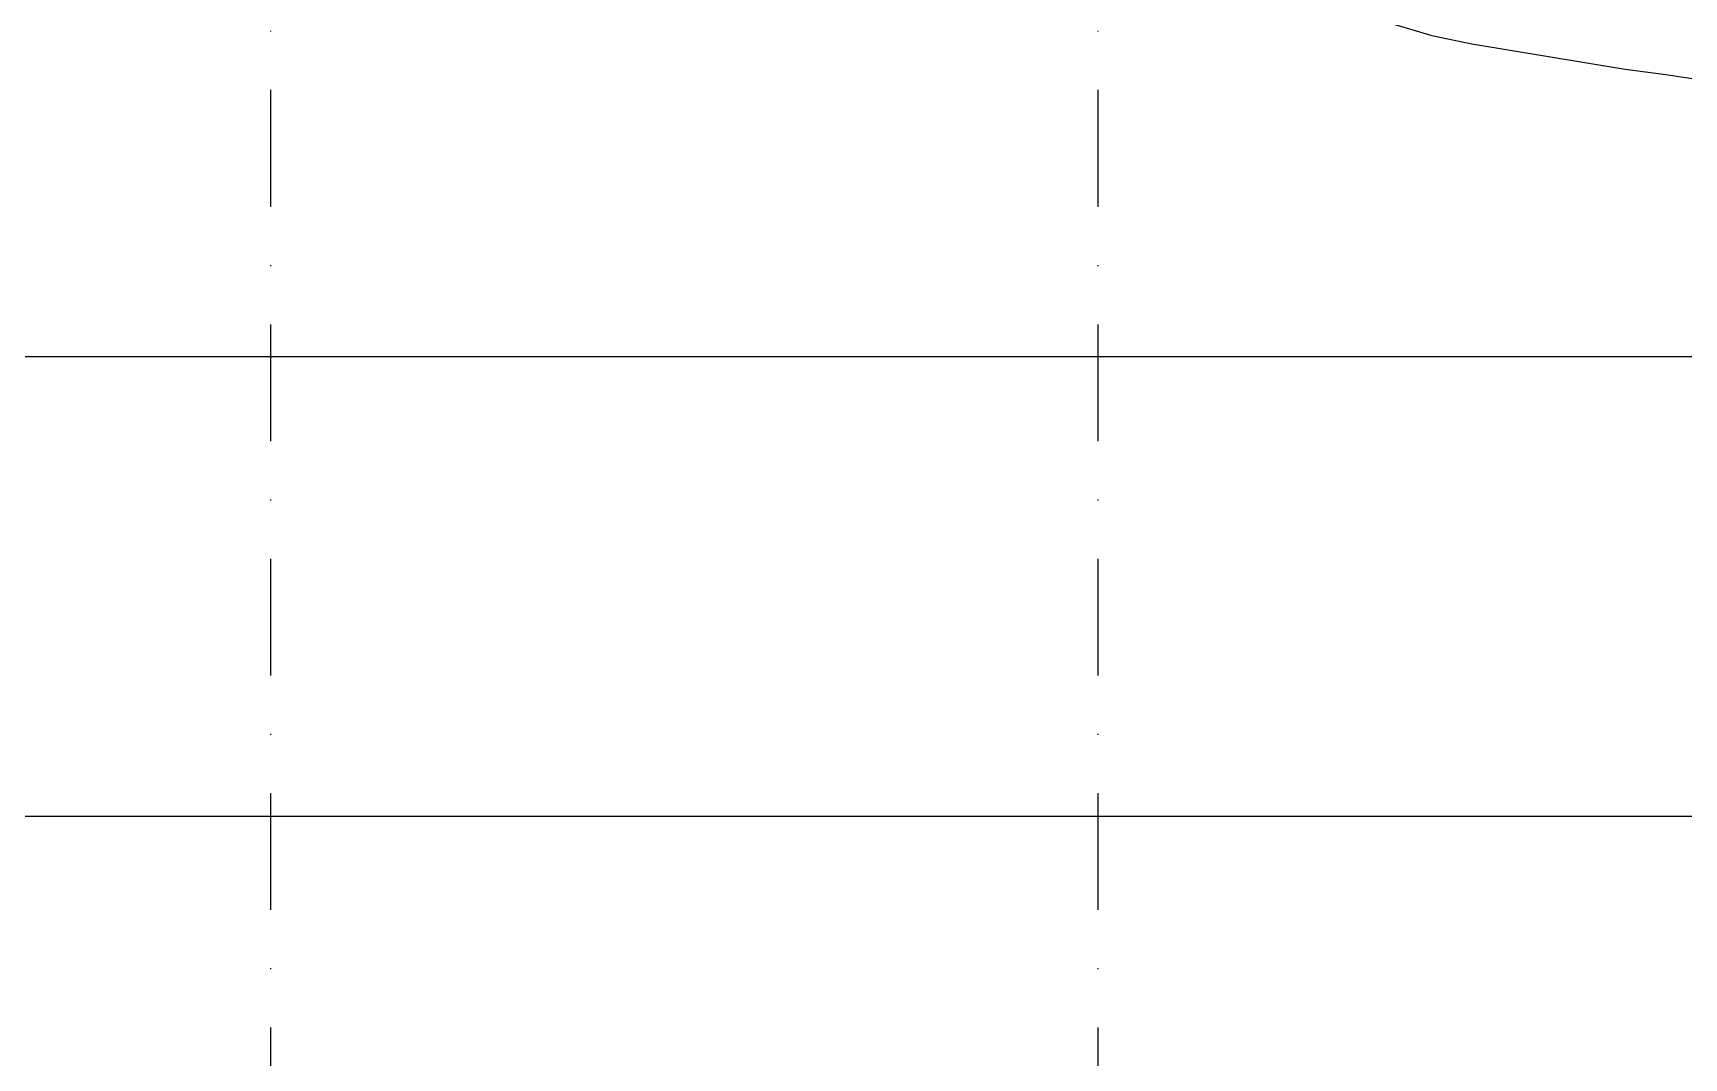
# Model space of a CAD drawing. Header units: metres. Extents: x -121 to 9872, y 3505 to 10721.
# Drawn here: x 2153.4 to 2333, y 6700.7 to 6812.2 of the extents above; entities that cross this region are included whole.
import ezdxf

# ---------------------------------------------------------------- set-up
doc = ezdxf.new("R2010")
doc.units = ezdxf.units.M
doc.linetypes.add('DASHDOT', pattern=[25.4, 12.7, -6.35, 0, -6.35])
doc.linetypes.add('DASHED', pattern=[0.75, 0.5, -0.25])
doc.layers.add('C-ROAD-PROF', color=2, linetype='DASHED')
doc.layers.add('GRID', color=253, linetype='Continuous')

msp = doc.modelspace()

# ---------------------------------------------------------------- linework, layer by layer
at = {"layer": 'C-ROAD-PROF', "color": 0, "linetype": 'Continuous', "lineweight": -3}
msp.add_lwpolyline([(2301.147, 6813.22), (2305.524, 6811.918), (2309.874, 6810.979), (2326.568, 6808.232), (2330.986, 6807.656), (2335.524, 6806.987)], dxfattribs=at)
at = {"layer": 'GRID', "linetype": 'DASHDOT'}
for p, q in [((2179.172, 7876.973), (2179.172, 5510.205)), ((2269.171, 7876.973), (2269.171, 5510.205))]:
    msp.add_line(p, q, dxfattribs=at)
at = {"layer": 'GRID'}
for points in [[(-30.298, 6776.973), (7827.812, 6776.973)], [(-30.298, 6726.973), (7827.812, 6726.973)]]:
    msp.add_lwpolyline(points, dxfattribs=at)

doc.saveas('drawing.dxf')
